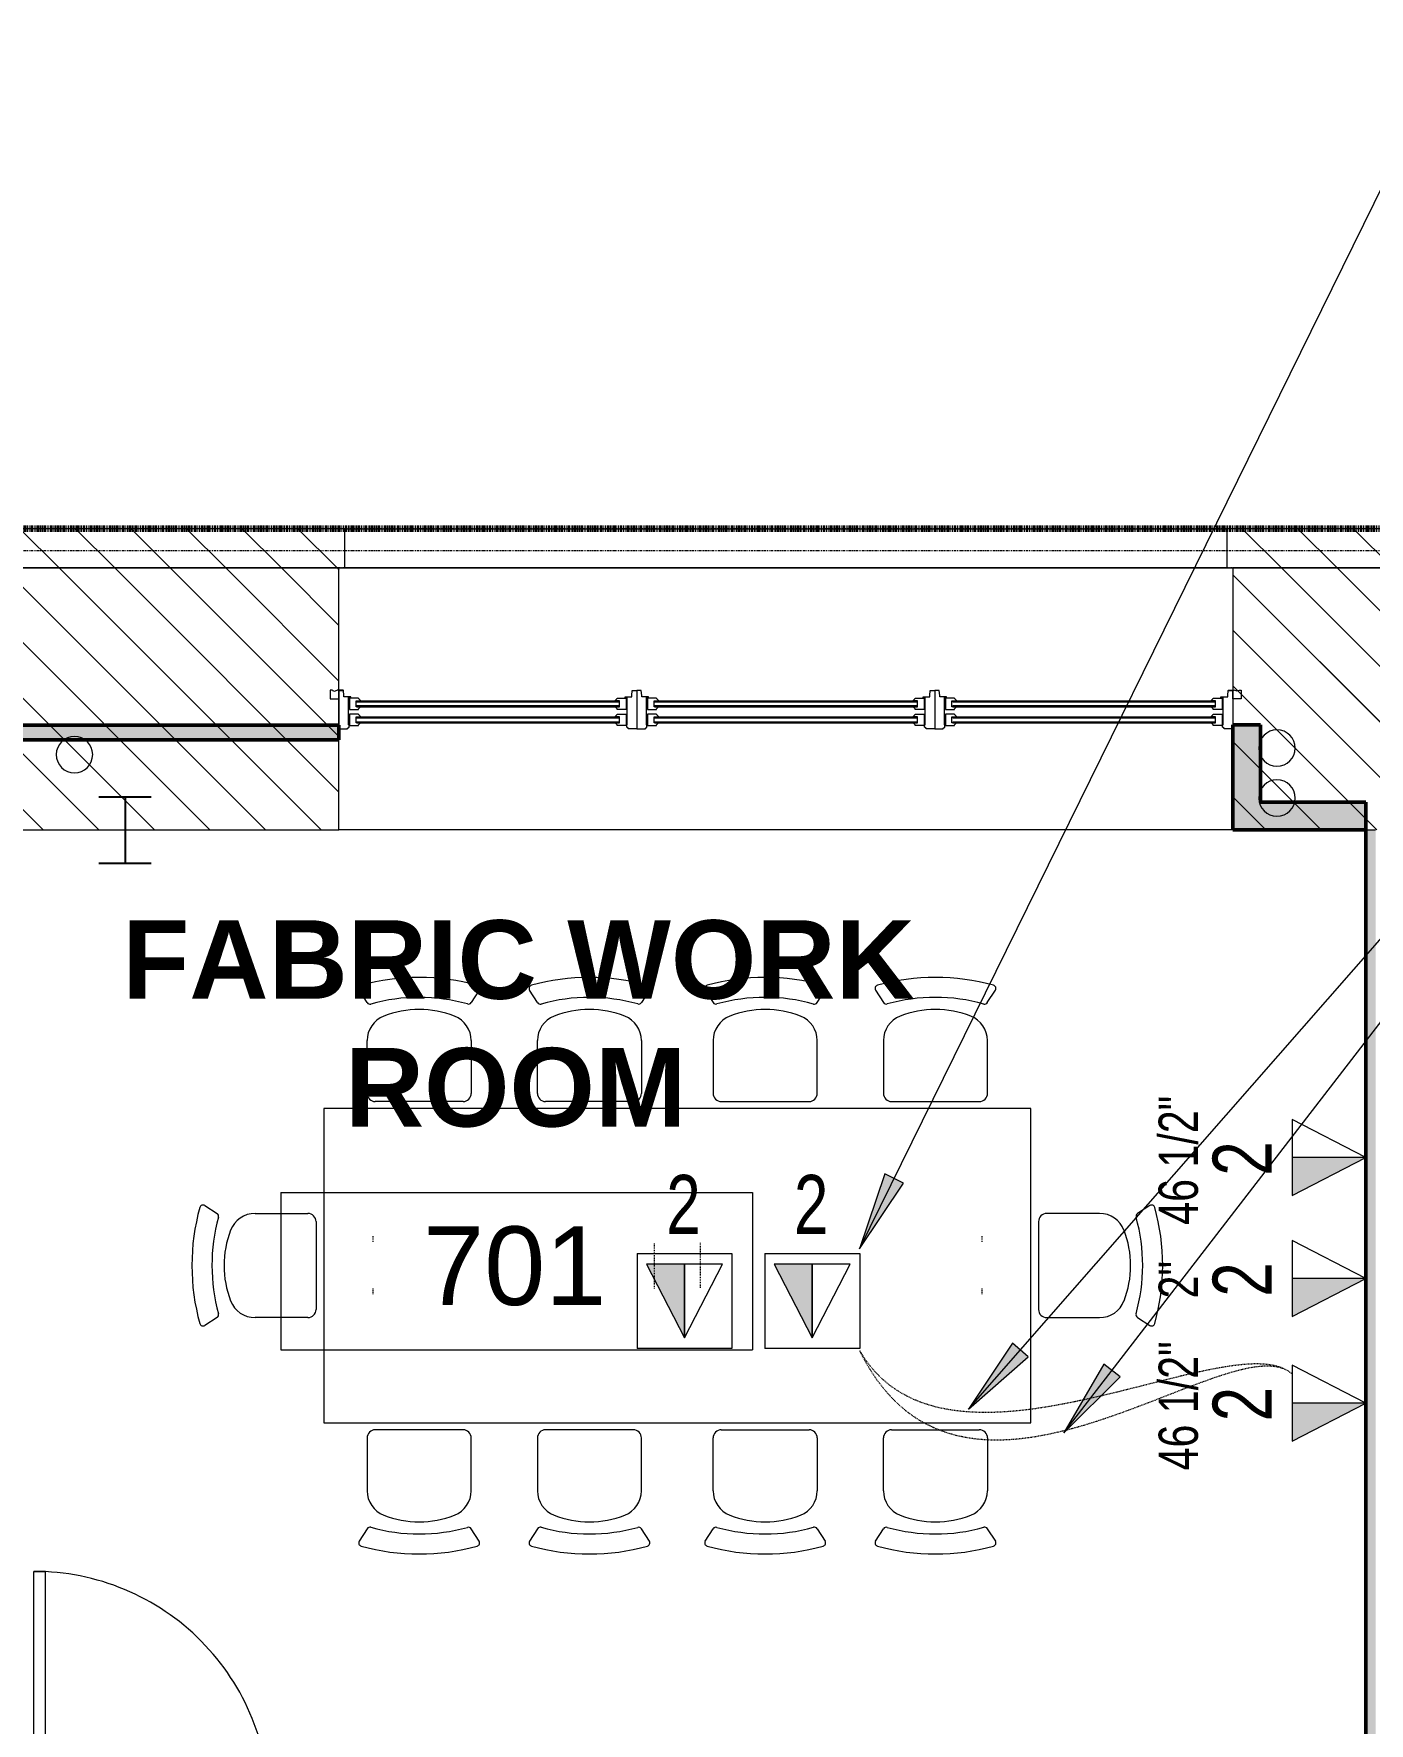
# Model space of a CAD drawing. Header units: inches. Extents: x -897 to 1409, y -1054 to 924.
# Drawn here: x 601.2 to 805.2, y 661 to 918.9 of the extents above; entities that cross this region are included whole.
import ezdxf

# ---------------------------------------------------------------- set-up
doc = ezdxf.new("R2010")
doc.units = ezdxf.units.IN
doc.header["$MEASUREMENT"] = 0
for name, pattern in [('Dash', [0.25, 0.125, -0.125]), ('Dash_2_', [0.25, 0.125, -0.125]), ('Double Dash 3_8_', [1, 0.375, -0.125, 0.125, -0.125, 0.125, -0.125]), ('Double Dash 3_8__2_', [1, 0.375, -0.125, 0.125, -0.125, 0.125, -0.125]), ('Hidden 1_8_', [0.1875, 0.125, -0.0625]), ('Overhead', [0.15625, 0.09375, -0.0625])]:
    doc.linetypes.add(name, pattern=pattern)
for name, color, linetype, lineweight in [('A-ANNO-NOTE', 131, 'Continuous', 9), ('A-AREA-IDEN', 2, 'Continuous', 9), ('A-DETL', 90, 'Continuous', 13), ('A-DETL-GENF', 92, 'Continuous', 13), ('A-DETL-HDLN', 90, 'Hidden 1_8_', 9), ('A-DOOR', 31, 'Continuous', 13), ('A-GENM', 13, 'Continuous', 9), ('A-WALL', 113, 'Continuous', 13), ('A-WALL-PATT', 111, 'Continuous', 13), ('C-PROP-LINE', 91, 'Double Dash 3_8_', 20), ('G-ANNO-TEXT', 231, 'Continuous', 9), ('I-FURN', 30, 'Continuous', 9), ('I-FURN-HDLN', 30, 'Dash_2_', 9), ('I-WALL', 2, 'Continuous', 13), ('S-COLS-SYMB', 171, 'Continuous', 20)]:
    doc.layers.add(name, color=color, linetype=linetype, lineweight=lineweight)
doc.styles.add('Arial', font='arial.ttf', dxfattribs={"width": 0.75, "height": 9})
doc.styles.add('Arial_1', font='arial.ttf', dxfattribs={"width": 0.75, "height": 6})
doc.styles.add('Arial_4', font='arial.ttf', dxfattribs={"height": 12})
doc.styles.add('Arial_B', font='arialbd.ttf', dxfattribs={"height": 12})
pattern_1 = [(135, (0, 0), (-4.24264, -4.24264), [])]

# ---------------------------------------------------------------- blocks, each defined once
blk = doc.blocks.new('W-Wide Flange-Column - W10X49-819827-7TH FLOOR TELECOM PLAN')
at = {"layer": 'S-COLS-SYMB', "color": 63, "lineweight": 25}
for p, q in [((-4.01, 5.05), (4.01, 5.05)), ((0, 5.05), (0, -5.05)), ((-4.01, -5.05), (4.01, -5.05))]:
    blk.add_line(p, q, dxfattribs=at)
blk = doc.blocks.new('5649_structural model_2019_rvt-1-7TH FLOOR TELECOM PLAN')
at = {"color": 123, "lineweight": 13}
blk.add_blockref('W-Wide Flange-Column - W10X49-819827-7TH FLOOR TELECOM PLAN', (615.18, 797.38), dxfattribs=at)
blk = doc.blocks.new('Room Tag - Room Tag-84095-7TH FLOOR TELECOM PLAN')
at = {"layer": 'A-AREA-IDEN'}
for p, q in [((-0.375, -0.0625), (-0.375, -0.3125)), ((-0.375, -0.0625), (0.375, -0.0625)), ((0.375, -0.0625), (0.375, -0.3125)), ((-0.375, -0.3125), (0.375, -0.3125))]:
    blk.add_line(p, q, dxfattribs=at)
blk = doc.blocks.new('Window_Double-Hung-3-Wide-Sterling_Kolbe - 11Ft 4 1_2In W x 6Ft 8 7_16In  H _UDH4036-3_-4393386-7TH FLOOR TELECOM PLAN')
at = {"layer": 'A-DETL-GENF', "lineweight": 9}
h = blk.add_hatch(color=256, dxfattribs=at)
h.paths.add_polyline_path([(-33.26, -4.59), (-33.26, -4.71), (6.74, -4.71), (6.74, -4.59)], flags=0)
h.paths.add_polyline_path([(-33.26, -5.34), (-33.26, -5.46), (6.74, -5.46), (6.74, -5.34)], flags=0)
h.paths.add_polyline_path([(-33.26, -7.04), (-33.26, -7.16), (6.74, -7.16), (6.74, -7.04)], flags=0)
h.paths.add_polyline_path([(-33.26, -7.79), (-33.26, -7.91), (6.74, -7.91), (6.74, -7.79)], flags=0)
h = blk.add_hatch(color=256, dxfattribs=at)
h.paths.add_polyline_path([(12.24, -4.59), (12.24, -4.71), (52.24, -4.71), (52.24, -4.59)], flags=0)
h.paths.add_polyline_path([(12.24, -5.34), (12.24, -5.46), (52.24, -5.46), (52.24, -5.34)], flags=0)
h.paths.add_polyline_path([(12.24, -7.04), (12.24, -7.16), (52.24, -7.16), (52.24, -7.04)], flags=0)
h.paths.add_polyline_path([(12.24, -7.79), (12.24, -7.91), (52.24, -7.91), (52.24, -7.79)], flags=0)
h = blk.add_hatch(color=256, dxfattribs=at)
h.paths.add_polyline_path([(57.74, -4.59), (57.74, -4.71), (97.74, -4.71), (97.74, -4.59)], flags=0)
h.paths.add_polyline_path([(57.74, -5.34), (57.74, -5.46), (97.74, -5.46), (97.74, -5.34)], flags=0)
h.paths.add_polyline_path([(57.74, -7.04), (57.74, -7.16), (97.74, -7.16), (97.74, -7.04)], flags=0)
h.paths.add_polyline_path([(57.74, -7.79), (57.74, -7.91), (97.74, -7.91), (97.74, -7.79)], flags=0)
at = {"layer": 'A-DETL-GENF', "color": 53, "lineweight": 9}
for p, q in [((-36.01, -9.53), (-36.01, -3.66)), ((-36.01, -3.66), (-34.71, -3.66)), ((-34.71, -3.66), (-34.71, -3.78)), ((-34.71, -3.78), (-34.46, -3.94)), ((-34.46, -4.3), (-34.53, -4.3)), ((-34.53, -4.3), (-34.53, -8.46)), ((-34.46, -3.94), (-34.46, -4.3)), ((-34.37, -5.9), (-34.37, -4.18)), ((-34.37, -4.18), (-33.01, -4.18)), ((-33.38, -4.59), (-33.38, -5.52)), ((-32.76, -4.59), (-33.38, -4.59)), ((-33.26, -4.71), (-33.26, -4.59)), ((-33.26, -4.59), (6.74, -4.59)), ((6.74, -4.59), (-33.26, -4.59)), ((-33.26, -4.59), (-33.26, -4.71)), ((6.74, -4.71), (-33.26, -4.71)), ((-33.26, -4.71), (6.74, -4.71)), ((-33.01, -4.18), (-33.01, -4.27)), ((-33.01, -4.27), (-32.76, -4.52)), ((-32.76, -4.52), (-32.76, -4.59)), ((6.49, -4.27), (6.24, -4.52)), ((6.24, -4.52), (6.24, -4.59)), ((6.24, -4.59), (6.87, -4.59)), ((7.85, -4.18), (6.49, -4.18)), ((6.49, -4.18), (6.49, -4.27)), ((6.74, -4.59), (6.74, -4.71)), ((6.74, -4.71), (6.74, -4.59)), ((6.87, -4.59), (6.87, -5.52)), ((7.85, -5.9), (7.85, -4.18)), ((8.19, -3.78), (7.94, -3.94)), ((7.94, -3.94), (7.94, -4.3)), ((7.94, -4.3), (8.01, -4.3)), ((8.01, -4.3), (8.01, -8.46)), ((9.49, -3.66), (8.19, -3.66)), ((8.19, -3.66), (8.19, -3.78)), ((9.49, -9.53), (9.49, -3.66)), ((9.49, -9.53), (9.49, -3.66)), ((9.49, -3.66), (10.79, -3.66)), ((10.79, -3.66), (10.79, -3.78)), ((10.79, -3.78), (11.04, -3.94)), ((11.04, -4.3), (10.97, -4.3)), ((10.97, -4.3), (10.97, -8.46)), ((11.04, -3.94), (11.04, -4.3)), ((11.13, -5.9), (11.13, -4.18)), ((11.13, -4.18), (12.49, -4.18)), ((12.12, -4.59), (12.12, -5.52)), ((12.74, -4.59), (12.12, -4.59)), ((12.24, -4.59), (12.24, -4.71)), ((52.24, -4.59), (12.24, -4.59)), ((52.24, -4.59), (12.24, -4.59)), ((12.24, -4.59), (12.24, -4.71)), ((12.24, -4.71), (52.24, -4.71)), ((12.24, -4.71), (52.24, -4.71)), ((12.49, -4.18), (12.49, -4.27)), ((12.49, -4.27), (12.74, -4.52)), ((12.74, -4.52), (12.74, -4.59)), ((51.99, -4.27), (51.74, -4.52)), ((51.74, -4.52), (51.74, -4.59)), ((51.74, -4.59), (52.37, -4.59)), ((53.35, -4.18), (51.99, -4.18)), ((51.99, -4.18), (51.99, -4.27)), ((52.24, -4.71), (52.24, -4.59)), ((52.24, -4.71), (52.24, -4.59)), ((52.37, -4.59), (52.37, -5.52)), ((53.35, -5.9), (53.35, -4.18)), ((53.69, -3.78), (53.44, -3.94)), ((53.44, -3.94), (53.44, -4.3)), ((53.44, -4.3), (53.51, -4.3)), ((53.51, -4.3), (53.51, -8.46)), ((54.99, -3.66), (53.69, -3.66)), ((53.69, -3.66), (53.69, -3.78)), ((54.99, -9.53), (54.99, -3.66)), ((54.99, -3.66), (56.29, -3.66)), ((54.99, -9.53), (54.99, -3.66)), ((56.29, -3.66), (56.29, -3.78)), ((56.29, -3.78), (56.54, -3.94)), ((56.54, -4.3), (56.47, -4.3)), ((56.47, -4.3), (56.47, -8.46)), ((56.54, -3.94), (56.54, -4.3)), ((56.63, -5.9), (56.63, -4.18)), ((56.63, -4.18), (57.99, -4.18)), ((57.62, -4.59), (57.62, -5.52)), ((58.24, -4.59), (57.62, -4.59)), ((57.74, -4.59), (57.74, -4.71)), ((97.74, -4.59), (57.74, -4.59)), ((97.74, -4.59), (57.74, -4.59)), ((57.74, -4.59), (57.74, -4.71)), ((57.74, -4.71), (97.74, -4.71)), ((57.74, -4.71), (97.74, -4.71)), ((57.99, -4.18), (57.99, -4.27)), ((57.99, -4.27), (58.24, -4.52)), ((58.24, -4.52), (58.24, -4.59)), ((97.49, -4.27), (97.24, -4.52)), ((97.24, -4.52), (97.24, -4.59)), ((97.24, -4.59), (97.87, -4.59)), ((98.85, -4.18), (97.49, -4.18)), ((97.49, -4.18), (97.49, -4.27)), ((97.74, -4.71), (97.74, -4.59)), ((97.74, -4.71), (97.74, -4.59)), ((97.87, -4.59), (97.87, -5.52)), ((98.85, -5.9), (98.85, -4.18)), ((99.19, -3.78), (98.94, -3.94)), ((98.94, -3.94), (98.94, -4.3)), ((98.94, -4.3), (99.01, -4.3)), ((99.01, -4.3), (99.01, -8.46)), ((100.49, -3.66), (99.19, -3.66)), ((99.19, -3.66), (99.19, -3.78)), ((100.49, -9.53), (100.49, -3.66)), ((-33.01, -5.9), (-34.37, -5.9)), ((-34.37, -8.34), (-34.37, -6.62)), ((-34.37, -6.62), (-33.01, -6.62)), ((-33.38, -5.52), (-32.76, -5.52)), ((-33.38, -7.03), (-33.38, -7.97)), ((-32.76, -7.03), (-33.38, -7.03)), ((-33.26, -5.46), (-33.26, -5.34)), ((-33.26, -5.34), (6.74, -5.34)), ((6.74, -5.34), (-33.26, -5.34)), ((-33.26, -5.34), (-33.26, -5.46)), ((6.74, -5.46), (-33.26, -5.46)), ((-33.26, -5.46), (6.74, -5.46)), ((-33.26, -7.16), (-33.26, -7.04)), ((-33.26, -7.04), (6.74, -7.04)), ((6.74, -7.04), (-33.26, -7.04)), ((-33.26, -7.04), (-33.26, -7.16)), ((6.74, -7.16), (-33.26, -7.16)), ((-33.26, -7.16), (6.74, -7.16)), ((-32.76, -5.59), (-33.01, -5.84)), ((-33.01, -5.84), (-32.76, -5.59)), ((-33.01, -5.84), (-33.01, -5.9)), ((-33.01, -5.9), (-33.01, -5.84)), ((-33.01, -6.62), (-33.01, -6.72)), ((-33.01, -6.72), (-32.76, -6.97)), ((-32.76, -5.52), (-32.76, -5.59)), ((-32.76, -5.59), (-32.76, -5.52)), ((-32.76, -6.97), (-32.76, -7.03)), ((6.87, -5.52), (6.24, -5.52)), ((6.24, -5.52), (6.24, -5.59)), ((6.24, -5.59), (6.24, -5.52)), ((6.24, -5.59), (6.49, -5.84)), ((6.49, -5.84), (6.24, -5.59)), ((6.49, -6.72), (6.24, -6.97)), ((6.24, -6.97), (6.24, -7.03)), ((6.24, -7.03), (6.87, -7.03)), ((6.49, -5.84), (6.49, -5.9)), ((6.49, -5.9), (6.49, -5.84)), ((6.49, -5.9), (7.85, -5.9)), ((7.85, -6.62), (6.49, -6.62)), ((6.49, -6.62), (6.49, -6.72)), ((6.74, -5.34), (6.74, -5.46)), ((6.74, -5.46), (6.74, -5.34)), ((6.74, -7.04), (6.74, -7.16)), ((6.74, -7.16), (6.74, -7.04)), ((6.87, -7.03), (6.87, -7.97)), ((7.85, -8.34), (7.85, -6.62)), ((12.49, -5.9), (11.13, -5.9)), ((11.13, -8.34), (11.13, -6.62)), ((11.13, -6.62), (12.49, -6.62)), ((12.12, -5.52), (12.74, -5.52)), ((12.12, -7.03), (12.12, -7.97)), ((12.74, -7.03), (12.12, -7.03)), ((12.24, -5.34), (12.24, -5.46)), ((52.24, -5.34), (12.24, -5.34)), ((52.24, -5.34), (12.24, -5.34)), ((12.24, -5.34), (12.24, -5.46)), ((12.24, -5.46), (52.24, -5.46)), ((12.24, -5.46), (52.24, -5.46)), ((12.24, -7.04), (12.24, -7.16)), ((52.24, -7.04), (12.24, -7.04)), ((52.24, -7.04), (12.24, -7.04)), ((12.24, -7.04), (12.24, -7.16)), ((12.24, -7.16), (52.24, -7.16)), ((12.24, -7.16), (52.24, -7.16)), ((12.74, -5.59), (12.49, -5.84)), ((12.49, -5.84), (12.74, -5.59)), ((12.49, -5.84), (12.49, -5.9)), ((12.49, -5.9), (12.49, -5.84)), ((12.49, -6.62), (12.49, -6.72)), ((12.49, -6.72), (12.74, -6.97)), ((12.74, -5.52), (12.74, -5.59)), ((12.74, -5.59), (12.74, -5.52)), ((12.74, -6.97), (12.74, -7.03)), ((52.37, -5.52), (51.74, -5.52)), ((51.74, -5.52), (51.74, -5.59)), ((51.74, -5.59), (51.74, -5.52)), ((51.74, -5.59), (51.99, -5.84)), ((51.99, -5.84), (51.74, -5.59)), ((51.99, -6.72), (51.74, -6.97)), ((51.74, -6.97), (51.74, -7.03)), ((51.74, -7.03), (52.37, -7.03)), ((51.99, -5.84), (51.99, -5.9)), ((51.99, -5.9), (51.99, -5.84)), ((51.99, -5.9), (53.35, -5.9)), ((53.35, -6.62), (51.99, -6.62)), ((51.99, -6.62), (51.99, -6.72)), ((52.24, -5.46), (52.24, -5.34)), ((52.24, -5.46), (52.24, -5.34)), ((52.24, -7.16), (52.24, -7.04)), ((52.24, -7.16), (52.24, -7.04)), ((52.37, -7.03), (52.37, -7.97)), ((53.35, -8.34), (53.35, -6.62)), ((57.99, -5.9), (56.63, -5.9)), ((56.63, -8.34), (56.63, -6.62)), ((56.63, -6.62), (57.99, -6.62)), ((57.62, -5.52), (58.24, -5.52)), ((57.62, -7.03), (57.62, -7.97)), ((58.24, -7.03), (57.62, -7.03)), ((57.74, -5.34), (57.74, -5.46)), ((97.74, -5.34), (57.74, -5.34)), ((97.74, -5.34), (57.74, -5.34)), ((57.74, -5.34), (57.74, -5.46)), ((57.74, -5.46), (97.74, -5.46)), ((57.74, -5.46), (97.74, -5.46)), ((57.74, -7.04), (57.74, -7.16)), ((97.74, -7.04), (57.74, -7.04)), ((97.74, -7.04), (57.74, -7.04)), ((57.74, -7.04), (57.74, -7.16)), ((57.74, -7.16), (97.74, -7.16)), ((57.74, -7.16), (97.74, -7.16)), ((58.24, -5.59), (57.99, -5.84)), ((57.99, -5.84), (58.24, -5.59)), ((57.99, -5.84), (57.99, -5.9)), ((57.99, -5.9), (57.99, -5.84)), ((57.99, -6.62), (57.99, -6.72)), ((57.99, -6.72), (58.24, -6.97)), ((58.24, -5.52), (58.24, -5.59)), ((58.24, -5.59), (58.24, -5.52)), ((58.24, -6.97), (58.24, -7.03)), ((97.87, -5.52), (97.24, -5.52)), ((97.24, -5.52), (97.24, -5.59)), ((97.24, -5.59), (97.24, -5.52)), ((97.24, -5.59), (97.49, -5.84)), ((97.49, -5.84), (97.24, -5.59)), ((97.49, -6.72), (97.24, -6.97)), ((97.24, -6.97), (97.24, -7.03)), ((97.24, -7.03), (97.87, -7.03)), ((97.49, -5.84), (97.49, -5.9)), ((97.49, -5.9), (97.49, -5.84)), ((97.49, -5.9), (98.85, -5.9)), ((98.85, -6.62), (97.49, -6.62)), ((97.49, -6.62), (97.49, -6.72)), ((97.74, -5.46), (97.74, -5.34)), ((97.74, -5.46), (97.74, -5.34)), ((97.74, -7.16), (97.74, -7.04)), ((97.74, -7.16), (97.74, -7.04)), ((97.87, -7.03), (97.87, -7.97)), ((98.85, -8.34), (98.85, -6.62)), ((-37.32, -9.6), (-37.32, -8.23)), ((-37.32, -8.23), (-36.01, -8.23)), ((-37, -9.6), (-37.32, -9.6)), ((-37, -9.54), (-36.67, -9.41)), ((-37, -9.6), (-37, -9.54)), ((-36.67, -9.41), (-36.25, -9.6)), ((-35.33, -9.6), (-36.25, -9.6)), ((-36.01, -8.23), (-36.01, -9.53)), ((-35.32, -9.53), (-36.01, -9.53)), ((-36.01, -9.53), (-35.32, -9.53)), ((-35.33, -9.6), (-35.32, -9.53)), ((-35.26, -8.78), (-35.32, -9.53)), ((-34.53, -8.54), (-35.26, -8.54)), ((-35.26, -8.54), (-35.26, -8.78)), ((-34.53, -8.46), (-34.21, -8.46)), ((-34.21, -8.54), (-34.53, -8.54)), ((-33.01, -8.34), (-34.37, -8.34)), ((-34.21, -8.46), (-34.21, -8.54)), ((-33.38, -7.97), (-32.76, -7.97)), ((-33.26, -7.91), (-33.26, -7.79)), ((-33.26, -7.79), (6.74, -7.79)), ((6.74, -7.79), (-33.26, -7.79)), ((-33.26, -7.79), (-33.26, -7.91)), ((6.74, -7.91), (-33.26, -7.91)), ((-33.26, -7.91), (6.74, -7.91)), ((-32.76, -8.03), (-33.01, -8.28)), ((-33.01, -8.28), (-32.76, -8.03)), ((-33.01, -8.28), (-33.01, -8.34)), ((-33.01, -8.34), (-33.01, -8.28)), ((-32.76, -7.97), (-32.76, -8.03)), ((-32.76, -8.03), (-32.76, -7.97)), ((6.87, -7.97), (6.24, -7.97)), ((6.24, -7.97), (6.24, -8.03)), ((6.24, -8.03), (6.24, -7.97)), ((6.24, -8.03), (6.49, -8.28)), ((6.49, -8.28), (6.24, -8.03)), ((6.49, -8.28), (6.49, -8.34)), ((6.49, -8.34), (6.49, -8.28)), ((6.49, -8.34), (7.85, -8.34)), ((6.74, -7.79), (6.74, -7.91)), ((6.74, -7.91), (6.74, -7.79)), ((8.01, -8.46), (7.69, -8.46)), ((7.69, -8.46), (7.69, -8.54)), ((7.69, -8.54), (8.01, -8.54)), ((8.01, -8.54), (8.74, -8.54)), ((8.74, -8.54), (8.74, -8.78)), ((8.74, -8.78), (8.81, -9.53)), ((8.81, -9.53), (9.49, -9.53)), ((10.18, -9.53), (9.49, -9.53)), ((10.24, -8.78), (10.18, -9.53)), ((10.97, -8.54), (10.24, -8.54)), ((10.24, -8.54), (10.24, -8.78)), ((10.97, -8.46), (11.29, -8.46)), ((11.29, -8.54), (10.97, -8.54)), ((12.49, -8.34), (11.13, -8.34)), ((11.29, -8.46), (11.29, -8.54)), ((12.12, -7.97), (12.74, -7.97)), ((12.24, -7.79), (12.24, -7.91)), ((52.24, -7.79), (12.24, -7.79)), ((52.24, -7.79), (12.24, -7.79)), ((12.24, -7.79), (12.24, -7.91)), ((12.24, -7.91), (52.24, -7.91)), ((12.24, -7.91), (52.24, -7.91)), ((12.74, -8.03), (12.49, -8.28)), ((12.49, -8.28), (12.74, -8.03)), ((12.49, -8.28), (12.49, -8.34)), ((12.49, -8.34), (12.49, -8.28)), ((12.74, -7.97), (12.74, -8.03)), ((12.74, -8.03), (12.74, -7.97)), ((52.37, -7.97), (51.74, -7.97)), ((51.74, -7.97), (51.74, -8.03)), ((51.74, -8.03), (51.74, -7.97)), ((51.74, -8.03), (51.99, -8.28)), ((51.99, -8.28), (51.74, -8.03)), ((51.99, -8.28), (51.99, -8.34)), ((51.99, -8.34), (51.99, -8.28)), ((51.99, -8.34), (53.35, -8.34)), ((52.24, -7.91), (52.24, -7.79)), ((52.24, -7.91), (52.24, -7.79)), ((53.51, -8.46), (53.19, -8.46)), ((53.19, -8.46), (53.19, -8.54)), ((53.19, -8.54), (53.51, -8.54)), ((53.51, -8.54), (54.24, -8.54)), ((54.24, -8.54), (54.24, -8.78)), ((54.24, -8.78), (54.31, -9.53)), ((54.31, -9.53), (54.99, -9.53)), ((55.68, -9.53), (54.99, -9.53)), ((55.74, -8.78), (55.68, -9.53)), ((56.47, -8.54), (55.74, -8.54)), ((55.74, -8.54), (55.74, -8.78)), ((56.47, -8.46), (56.79, -8.46)), ((56.79, -8.54), (56.47, -8.54)), ((57.99, -8.34), (56.63, -8.34)), ((56.79, -8.46), (56.79, -8.54)), ((57.62, -7.97), (58.24, -7.97)), ((57.74, -7.79), (57.74, -7.91)), ((97.74, -7.79), (57.74, -7.79)), ((97.74, -7.79), (57.74, -7.79)), ((57.74, -7.79), (57.74, -7.91)), ((57.74, -7.91), (97.74, -7.91)), ((57.74, -7.91), (97.74, -7.91)), ((58.24, -8.03), (57.99, -8.28)), ((57.99, -8.28), (58.24, -8.03)), ((57.99, -8.28), (57.99, -8.34)), ((57.99, -8.34), (57.99, -8.28)), ((58.24, -7.97), (58.24, -8.03)), ((58.24, -8.03), (58.24, -7.97)), ((97.87, -7.97), (97.24, -7.97)), ((97.24, -7.97), (97.24, -8.03)), ((97.24, -8.03), (97.24, -7.97)), ((97.24, -8.03), (97.49, -8.28)), ((97.49, -8.28), (97.24, -8.03)), ((97.49, -8.28), (97.49, -8.34)), ((97.49, -8.34), (97.49, -8.28)), ((97.49, -8.34), (98.85, -8.34)), ((97.74, -7.91), (97.74, -7.79)), ((97.74, -7.91), (97.74, -7.79)), ((99.01, -8.46), (98.69, -8.46)), ((98.69, -8.46), (98.69, -8.54)), ((98.69, -8.54), (99.01, -8.54)), ((99.01, -8.54), (99.74, -8.54)), ((99.74, -8.54), (99.74, -8.78)), ((99.74, -8.78), (99.81, -9.53)), ((99.81, -9.53), (100.49, -9.53)), ((99.82, -9.6), (99.81, -9.53)), ((100.49, -9.53), (99.81, -9.53)), ((99.82, -9.6), (100.74, -9.6)), ((100.49, -8.23), (100.49, -9.53)), ((101.8, -8.23), (100.49, -8.23)), ((101.16, -9.41), (100.74, -9.6)), ((101.49, -9.54), (101.16, -9.41)), ((101.49, -9.6), (101.49, -9.54)), ((101.49, -9.6), (101.8, -9.6)), ((101.8, -9.6), (101.8, -8.23))]:
    blk.add_line(p, q, dxfattribs=at)
blk = doc.blocks.new('Opening-Elliptical Arch - Exterior Window Arch-3211843-7TH FLOOR TELECOM PLAN')
at = {"layer": 'A-GENM', "linetype": 'Overhead'}
for p, q in [((-68.82, 3), (68.18, 3)), ((-68.82, -3), (68.18, -3))]:
    blk.add_line(p, q, dxfattribs=at)
blk = doc.blocks.new('Curtain Wall-Store Front-Sgl w swing _ Bar - Store Front Door-3130016-7TH FLOOR TELECOM PLAN')
at = {"layer": 'A-DOOR', "color": 133, "lineweight": 20}
for p, q in [((-18, 36.5), (-16.25, 36.5)), ((-18, 1), (-18, 36.5)), ((-16.25, 36.5), (-16.25, 0.5)), ((-16.25, 0.5), (-18, 0.5))]:
    blk.add_line(p, q, dxfattribs=at)
at = {"layer": 'A-DOOR', "color": 53, "lineweight": 9}
blk.add_arc((-18, 0.5), 36, 359.5, 90, dxfattribs=at)
blk = doc.blocks.new('Table-Rectangular - 108_ x 48_-3267124-7TH FLOOR TELECOM PLAN')
at = {"layer": 'I-FURN', "color": 53}
for p, q in [((54, 24), (-54, 24)), ((-54, 24), (-54, -24)), ((54, -24), (54, 24)), ((-54, -24), (54, -24))]:
    blk.add_line(p, q, dxfattribs=at)
at = {"layer": 'I-FURN-HDLN', "color": 53, "linetype": 'Dash'}
for p, q in [((-46.5, 3.5), (-46.5, 4.5)), ((-3.5, -3.5), (-3.5, 3.5)), ((3.5, 3.5), (3.5, -3.5)), ((46.5, 3.5), (46.5, 4.5)), ((-46.5, -4.5), (-46.5, -3.5)), ((46.5, -4.5), (46.5, -3.5))]:
    blk.add_line(p, q, dxfattribs=at)
blk = doc.blocks.new('Chair - Stool - Chair - Stool-1665594-7TH FLOOR TELECOM PLAN')
at = {"layer": 'I-FURN', "color": 53}
for p, q in [((-9.15, 8.53), (-7.93, 6.64)), ((7.92, 6.64), (9.15, 8.53)), ((-7.95, 0.85), (-7.95, -7.21)), ((7.95, -7.21), (7.95, 0.85)), ((-6.7, -8.46), (0, -8.46)), ((0, -8.46), (6.7, -8.46))]:
    blk.add_line(p, q, dxfattribs=at)
for centre, radius, start, end in [((0, -22.49), 32.99, 74.4066, 105.5934), ((-8.73, 8.8), 0.5, 105.5934, 213), ((8.73, 8.8), 0.5, 327, 74.4066), ((-7.51, 6.92), 0.5, 213, 285.5792), ((-0.01, -19.98), 27.42, 74.3856, 105.5792), ((-0.01, -9.31), 14.9, 89.9455, 111.1703), ((0.01, -9.31), 14.9, 68.8297, 90.0545), ((7.51, 6.91), 0.5, 254.3856, 327), ((-3.95, 0.85), 4, 111.1703, 180), ((3.95, 0.85), 4, 360, 68.8297), ((-6.7, -7.21), 1.25, 180, 270), ((6.7, -7.21), 1.25, 270, 360)]:
    blk.add_arc(centre, radius, start, end, dxfattribs=at)
blk = doc.blocks.new('Chair - Stool - Chair - Stool-1980147-7TH FLOOR TELECOM PLAN')
at = {"layer": 'I-FURN', "color": 53}
for p, q in [((-6.7, 8.46), (0, 8.46)), ((0, 8.46), (6.7, 8.46)), ((-7.95, -0.85), (-7.95, 7.21)), ((7.95, 7.21), (7.95, -0.85)), ((-9.15, -8.53), (-7.93, -6.64)), ((7.92, -6.64), (9.15, -8.53))]:
    blk.add_line(p, q, dxfattribs=at)
for centre, radius, start, end in [((-6.7, 7.21), 1.25, 90, 180), ((6.7, 7.21), 1.25, 0, 90), ((-3.95, -0.85), 4, 180, 248.8297), ((3.95, -0.85), 4, 291.1703, 0), ((-0.01, 9.31), 14.9, 248.8297, 270.0545), ((0.01, 9.31), 14.9, 269.9455, 291.1703), ((-7.51, -6.92), 0.5, 74.4208, 147), ((-0.01, 19.98), 27.42, 254.4208, 285.6144), ((7.51, -6.91), 0.5, 33, 105.6144), ((-8.73, -8.8), 0.5, 147, 254.4066), ((0, 22.49), 32.99, 254.4066, 285.5934), ((8.73, -8.8), 0.5, 285.5934, 33)]:
    blk.add_arc(centre, radius, start, end, dxfattribs=at)
blk = doc.blocks.new('Pipe-Column - Steam - insulated-4697277-7TH FLOOR TELECOM PLAN')
at = {"layer": 'S-COLS-SYMB', "color": 133}
for start, end in [(360, 180), (180, 360)]:
    blk.add_arc((0, 0), 2.78, start, end, dxfattribs=at)
blk = doc.blocks.new('Pipe-Column - Pipe5STD-4358491-7TH FLOOR TELECOM PLAN')
at = {"layer": 'S-COLS-SYMB', "color": 133}
for start, end in [(360, 180), (180, 360)]:
    blk.add_arc((0, 0), 2.78, start, end, dxfattribs=at)
blk = doc.blocks.new('Pipe-Column - Pipe5STD-4697328-7TH FLOOR TELECOM PLAN')
at = {"layer": 'S-COLS-SYMB', "color": 133}
for start, end in [(360, 180), (180, 360)]:
    blk.add_arc((0, 0), 2.78, start, end, dxfattribs=at)
blk = doc.blocks.new('Family - ___-850868-7TH FLOOR TELECOM PLAN')
at = {"layer": 'C-PROP-LINE', "color": 133, "linetype": 'Double Dash 3_8__2_'}
blk.add_line((934.11, 840.01), (-889.89, 840.01), dxfattribs=at)

msp = doc.modelspace()

# ---------------------------------------------------------------- hatches: boundary and pattern name
at = {"layer": 'A-ANNO-NOTE'}
for points in [[(793.4, 741.57), (804.65, 747.38), (793.4, 747.38)], [(700.62, 719.83), (700.62, 731.08), (694.81, 731.08), (697.56, 725.75)], [(720.12, 719.83), (720.12, 731.08), (714.31, 731.08), (717.06, 725.75)], [(793.4, 723.1), (804.65, 728.91), (793.4, 728.91)], [(793.4, 704.07), (804.65, 709.88), (793.4, 709.88)]]:
    msp.add_hatch(color=256, dxfattribs=at).paths.add_polyline_path(points, flags=0)
at = {"layer": 'A-WALL-PATT', "lineweight": 9}
h = msp.add_hatch(dxfattribs=at)
h.set_pattern_fill('FP_1', color=53, style=0, pattern_type=2)
h.set_pattern_definition(pattern_1)
h.paths.add_polyline_path([(933.4, 837.38), (933.4, 843.38), (783.42, 843.38), (783.42, 837.38), (890.29, 837.38)], flags=0)
h.paths.add_polyline_path([(648.75, 837.38), (648.75, 843.38), (529.67, 843.38), (529.67, 837.38), (573.06, 837.38)], flags=0)
h.paths.add_polyline_path([(395, 837.38), (395, 843.38), (275.8, 843.38), (275.8, 837.38), (335.14, 837.38)], flags=0)
h.paths.add_polyline_path([(141.12, 837.38), (141.12, 843.38), (74.92, 843.38), (74.92, 837.38), (97.22, 837.38)], flags=0)
h.paths.add_polyline_path([(-59.75, 837.38), (-59.75, 843.38), (-125.83, 843.38), (-125.83, 837.38), (-61.39, 837.38)], flags=0)
h.paths.add_polyline_path([(-260.5, 837.38), (-260.5, 843.38), (-377.7, 843.38), (-377.7, 837.38), (-299.31, 837.38)], flags=0)
h.paths.add_polyline_path([(-512.38, 837.38), (-512.38, 843.38), (-631.58, 843.38), (-631.58, 837.38), (-537.23, 837.38)], flags=0)
h.paths.add_polyline_path([(-766.25, 837.38), (-766.25, 843.38), (-896.85, 843.38), (-896.85, 837.38), (-775.15, 837.38)], flags=0)
h = msp.add_hatch(dxfattribs=at)
h.set_pattern_fill('FP_1', color=53, style=0, pattern_type=2)
h.set_pattern_definition(pattern_1)
h.paths.add_polyline_path([(814.15, 797.38), (814.15, 837.38), (784.34, 837.38), (784.34, 797.38), (810.98, 797.38)], flags=0)
h.paths.add_polyline_path([(647.84, 797.38), (647.84, 837.38), (530.59, 837.38), (530.59, 797.38), (573.06, 797.38)], flags=0)
h.paths.add_polyline_path([(394.09, 797.38), (394.09, 837.38), (276.71, 837.38), (276.71, 797.38), (335.14, 797.38)], flags=0)
h.paths.add_polyline_path([(140.21, 797.38), (140.21, 837.38), (75.84, 837.38), (75.84, 797.38), (97.22, 797.38)], flags=0)
h.paths.add_polyline_path([(-60.66, 797.38), (-60.66, 837.38), (-124.91, 837.38), (-124.91, 797.38), (-61.39, 797.38)], flags=0)
h.paths.add_polyline_path([(-261.41, 797.38), (-261.41, 837.38), (-376.79, 837.38), (-376.79, 797.38), (-279.48, 797.38)], flags=0)
h.paths.add_polyline_path([(-513.29, 797.38), (-513.29, 837.38), (-630.66, 837.38), (-630.66, 797.38), (-537.23, 797.38)], flags=0)
h.paths.add_polyline_path([(-767.16, 797.38), (-767.16, 837.38), (-893.35, 837.38), (-893.35, 797.38), (-775.15, 797.38)], flags=0)
h = msp.add_hatch(dxfattribs=at)
h.set_pattern_fill('FP_1', color=53, style=0, pattern_type=2)
h.set_pattern_definition(pattern_1)
h.paths.add_polyline_path([(806.15, 797.38), (810.15, 797.38), (810.15, 837.38), (784.34, 837.38), (784.34, 797.38)], flags=0)
h.paths.add_polyline_path([(647.84, 797.38), (647.84, 837.38), (530.59, 837.38), (530.59, 797.38), (573.06, 797.38)], flags=0)
h.paths.add_polyline_path([(394.09, 797.38), (394.09, 837.38), (276.71, 837.38), (276.71, 797.38), (335.14, 797.38)], flags=0)
h.paths.add_polyline_path([(140.21, 797.38), (140.21, 837.38), (75.84, 837.38), (75.84, 797.38), (97.22, 797.38)], flags=0)
h.paths.add_polyline_path([(-60.66, 797.38), (-60.66, 837.38), (-124.91, 837.38), (-124.91, 797.38), (-61.39, 797.38)], flags=0)
h.paths.add_polyline_path([(-261.41, 797.38), (-261.41, 837.38), (-376.79, 837.38), (-376.79, 797.38), (-279.48, 797.38)], flags=0)
h.paths.add_polyline_path([(-513.29, 797.38), (-513.29, 837.38), (-630.66, 837.38), (-630.66, 797.38), (-537.23, 797.38)], flags=0)
h.paths.add_polyline_path([(-767.16, 797.38), (-767.16, 837.38), (-853.35, 837.38), (-853.35, 797.38), (-775.15, 797.38)], flags=0)
at = {"layer": 'A-WALL-PATT'}
for points in [[(647.84, 811.13), (647.84, 813.38), (530.59, 813.38), (530.59, 811.13), (573.06, 811.13)], [(788.59, 797.38), (788.59, 813.43), (784.34, 813.43), (784.34, 797.38)], [(804.65, 797.38), (804.65, 801.63), (788.59, 801.63), (788.59, 797.38)]]:
    msp.add_hatch(color=253, dxfattribs=at).paths.add_polyline_path(points, flags=0)
h = msp.add_hatch(color=253, dxfattribs=at)
h.paths.add_polyline_path([(806.15, 525.51), (806.15, 528.13), (804.65, 528.13), (804.65, 525.51)], flags=0)
h.paths.add_polyline_path([(806.15, 568.13), (806.15, 797.38), (804.65, 797.38), (804.65, 568.13)], flags=0)
at = {"layer": 'G-ANNO-TEXT'}
for points in [[(727.34, 733.41), (734.05, 743.48), (731.22, 744.88)], [(744.01, 708.95), (753.1, 716.94), (750.73, 719.02)], [(758.57, 705.36), (767.15, 713.9), (764.65, 715.83)]]:
    msp.add_hatch(color=7, dxfattribs=at).paths.add_polyline_path(points, flags=0)

# ---------------------------------------------------------------- linework, layer by layer
at = {"layer": 'A-ANNO-NOTE', "lineweight": 20}
for p, q in [((793.4, 753.19), (793.4, 741.57)), ((804.65, 747.38), (793.4, 753.19)), ((793.4, 741.57), (804.65, 747.38)), ((793.4, 734.72), (793.4, 723.1)), ((804.65, 728.91), (793.4, 734.72)), ((694.81, 731.08), (700.62, 719.83)), ((706.42, 731.08), (694.81, 731.08)), ((700.62, 719.83), (706.42, 731.08)), ((714.31, 731.08), (720.12, 719.83)), ((725.93, 731.08), (714.31, 731.08)), ((720.12, 719.83), (725.93, 731.08)), ((793.4, 723.1), (804.65, 728.91)), ((793.4, 715.69), (793.4, 704.07)), ((804.65, 709.88), (793.4, 715.69)), ((793.4, 704.07), (804.65, 709.88))]:
    msp.add_line(p, q, dxfattribs=at)
at = {"layer": 'A-ANNO-NOTE'}
for p, q in [((804.65, 747.38), (793.4, 747.38)), ((793.4, 747.38), (793.4, 741.57)), ((793.4, 741.57), (804.65, 747.38)), ((693.37, 732.71), (693.37, 718.22)), ((693.37, 732.71), (707.86, 732.71)), ((707.86, 732.71), (707.86, 718.22)), ((712.87, 732.71), (712.87, 718.22)), ((712.87, 732.71), (727.37, 732.71)), ((727.37, 732.71), (727.37, 718.22)), ((700.62, 731.08), (694.81, 731.08)), ((694.81, 731.08), (700.62, 719.83)), ((700.62, 719.83), (700.62, 731.08)), ((700.62, 731.08), (700.62, 719.83)), ((720.12, 731.08), (714.31, 731.08)), ((714.31, 731.08), (720.12, 719.83)), ((720.12, 719.83), (720.12, 731.08)), ((720.12, 731.08), (720.12, 719.83)), ((804.65, 728.91), (793.4, 728.91)), ((793.4, 728.91), (793.4, 723.1)), ((793.4, 723.1), (804.65, 728.91)), ((707.86, 718.22), (693.37, 718.22)), ((727.37, 718.22), (712.87, 718.22)), ((804.65, 709.88), (793.4, 709.88)), ((793.4, 709.88), (793.4, 704.07)), ((793.4, 704.07), (804.65, 709.88))]:
    msp.add_line(p, q, dxfattribs=at)
at = {"layer": 'A-DETL', "linetype": 'Double Dash 3_8_', "lineweight": 140}
msp.add_line((934.11, 843.38), (-896.85, 843.38), dxfattribs=at)
at = {"layer": 'A-DETL-HDLN'}
for points in [[(793.29, 714.42), (783.96, 722.19), (740.79, 694.86), (727.38, 717.88)], [(793.29, 714.42), (783.96, 722.19), (743.41, 685.33), (727.38, 717.88)]]:
    msp.add_open_spline(points, degree=3, dxfattribs=at)
at = {"layer": 'A-WALL', "color": 133, "lineweight": 20}
for p, q in [((648.75, 843.38), (529.67, 843.38)), ((648.75, 837.38), (648.75, 843.38)), ((933.4, 843.38), (783.42, 843.38)), ((783.42, 843.38), (783.42, 837.38)), ((529.67, 837.38), (648.75, 837.38)), ((647.84, 837.38), (530.59, 837.38)), ((647.84, 837.38), (530.59, 837.38)), ((647.84, 797.38), (647.84, 837.38)), ((647.84, 797.38), (647.84, 837.38)), ((783.42, 837.38), (933.4, 837.38)), ((530.59, 797.38), (647.84, 797.38)), ((530.59, 797.38), (647.84, 797.38))]:
    msp.add_line(p, q, dxfattribs=at)
at = {"layer": 'A-WALL', "color": 53, "lineweight": 9}
for p, q in [((648.75, 843.38), (783.42, 843.38)), ((648.75, 837.38), (783.42, 837.38)), ((783.42, 837.38), (648.75, 837.38)), ((648.75, 837.38), (783.42, 837.38)), ((808.27, 837.38), (784.34, 837.38)), ((784.34, 837.38), (784.34, 797.38)), ((784.34, 797.38), (647.84, 797.38)), ((784.34, 797.38), (647.84, 797.38)), ((784.34, 797.38), (806.15, 797.38))]:
    msp.add_line(p, q, dxfattribs=at)
at = {"layer": 'A-WALL', "color": 253}
for p, q in [((808.27, 837.38), (784.34, 837.38)), ((784.34, 837.38), (784.34, 797.38)), ((784.34, 797.38), (804.65, 797.38))]:
    msp.add_line(p, q, dxfattribs=at)
at = {"layer": 'G-ANNO-TEXT', "color": 7}
for p, q in [((727.34, 733.41), (818.63, 918.94)), ((744.01, 708.95), (888.74, 874.18)), ((758.57, 705.36), (888.74, 874.18)), ((731.22, 744.88), (727.34, 733.41)), ((727.34, 733.41), (734.05, 743.48)), ((734.05, 743.48), (731.22, 744.88)), ((750.73, 719.02), (744.01, 708.95)), ((753.1, 716.94), (750.73, 719.02)), ((744.01, 708.95), (753.1, 716.94)), ((764.65, 715.83), (758.57, 705.36)), ((767.15, 713.9), (764.65, 715.83)), ((758.57, 705.36), (767.15, 713.9))]:
    msp.add_line(p, q, dxfattribs=at)
at = {"layer": 'I-WALL', "color": 213, "lineweight": 50}
for p, q in [((647.84, 813.38), (530.59, 813.38)), ((647.84, 811.13), (647.84, 813.38)), ((784.34, 813.43), (784.34, 797.38)), ((788.59, 813.43), (784.34, 813.43)), ((788.59, 801.63), (788.59, 813.43)), ((530.59, 811.13), (647.84, 811.13)), ((804.65, 801.63), (788.59, 801.63)), ((804.65, 797.38), (804.65, 801.63)), ((784.34, 797.38), (788.59, 797.38)), ((788.59, 797.38), (804.65, 797.38)), ((804.65, 797.38), (804.65, 568.13))]:
    msp.add_line(p, q, dxfattribs=at)

# ---------------------------------------------------------------- block references
at = {"color": 53, "lineweight": 9}
for name, p, rotation in [('Opening-Elliptical Arch - Exterior Window Arch-3211843-7TH FLOOR TELECOM PLAN', (715.76, 840.38), 180), ('Window_Double-Hung-3-Wide-Sterling_Kolbe - 11Ft 4 1_2In W x 6Ft 8 7_16In  H _UDH4036-3_-4393386-7TH FLOOR TELECOM PLAN', (748.33, 809.15), 180), ('Chair - Stool - Chair - Stool-1980147-7TH FLOOR TELECOM PLAN', (660.1, 764.38), 180), ('Chair - Stool - Chair - Stool-1980147-7TH FLOOR TELECOM PLAN', (686.1, 764.38), 180), ('Table-Rectangular - 108_ x 48_-3267124-7TH FLOOR TELECOM PLAN', (699.52, 730.86), 180), ('Chair - Stool - Chair - Stool-1980147-7TH FLOOR TELECOM PLAN', (635.89, 730.88), 269.9999999999999), ('Chair - Stool - Chair - Stool-1665594-7TH FLOOR TELECOM PLAN', (763.15, 730.88), 270.0000000000001), ('Chair - Stool - Chair - Stool-1665594-7TH FLOOR TELECOM PLAN', (660.1, 697.34), 180), ('Chair - Stool - Chair - Stool-1665594-7TH FLOOR TELECOM PLAN', (686.1, 697.34), 180)]:
    msp.add_blockref(name, p, dxfattribs=dict(at, rotation=rotation))
at = {"color": 133, "linetype": 'Double Dash 3_8__2_', "lineweight": 20}
msp.add_blockref('Family - ___-850868-7TH FLOOR TELECOM PLAN', (0, 0), dxfattribs=at)
at = {"color": 53, "lineweight": 9}
for name, p in [('Pipe-Column - Pipe5STD-4358491-7TH FLOOR TELECOM PLAN', (791.09, 809.88)), ('Pipe-Column - Steam - insulated-4697277-7TH FLOOR TELECOM PLAN', (607.46, 808.88)), ('Pipe-Column - Pipe5STD-4697328-7TH FLOOR TELECOM PLAN', (791.09, 802.26)), ('Chair - Stool - Chair - Stool-1665594-7TH FLOOR TELECOM PLAN', (712.94, 764.38)), ('Chair - Stool - Chair - Stool-1665594-7TH FLOOR TELECOM PLAN', (738.94, 764.38)), ('Chair - Stool - Chair - Stool-1980147-7TH FLOOR TELECOM PLAN', (712.94, 697.34)), ('Chair - Stool - Chair - Stool-1980147-7TH FLOOR TELECOM PLAN', (738.94, 697.34)), ('Curtain Wall-Store Front-Sgl w swing _ Bar - Store Front Door-3130016-7TH FLOOR TELECOM PLAN', (619.25, 647.69))]:
    msp.add_blockref(name, p, dxfattribs=at)
at = {"lineweight": 5}
msp.add_blockref('5649_structural model_2019_rvt-1-7TH FLOOR TELECOM PLAN', (0, 0), dxfattribs=at)
at = {"layer": 'A-AREA-IDEN', "xscale": 95.99999999999994, "yscale": 95.99999999999994, "zscale": 95.99999999999994}
msp.add_blockref('Room Tag - Room Tag-84095-7TH FLOOR TELECOM PLAN', (674.98, 748.03), dxfattribs=at)

# ---------------------------------------------------------------- texts
at = {"layer": 'A-ANNO-NOTE', "attachment_point": 1, "rotation": 90}
for s, insert, char_height, width, style in [('46 1/2"', (773.02, 737.1), 6, 24.543, 'Arial_1'), ('2', (781.27, 744.6), 9, 6.363, 'Arial'), ('2"', (773.02, 725.85), 6, 7.0447, 'Arial_1'), ('2', (781.27, 726.13), 9, 6.363, 'Arial'), ('46 1/2"', (773.02, 699.6), 6, 24.543, 'Arial_1'), ('2', (781.27, 707.1), 9, 6.363, 'Arial')]:
    msp.add_mtext(s, dxfattribs=dict(at, insert=insert, char_height=char_height, width=width, style=style))
at = {"layer": 'A-ANNO-NOTE', "char_height": 9, "width": 6.363, "attachment_point": 1, "style": 'Arial'}
for insert in [(697.84, 744.72), (717.34, 744.72)]:
    msp.add_mtext('2', dxfattribs=dict(at, insert=insert))
at = {"layer": 'A-AREA-IDEN', "char_height": 12, "attachment_point": 1}
for s, insert, width, style in [('FABRIC WORK', (614.75, 783.6), 145.743, 'Arial_B'), ('ROOM', (648.75, 764.1), 63.327, 'Arial_B'), ('701', (660.71, 736.85), 33.633, 'Arial_4')]:
    msp.add_mtext(s, dxfattribs=dict(at, insert=insert, width=width, style=style))

doc.saveas('drawing.dxf')
